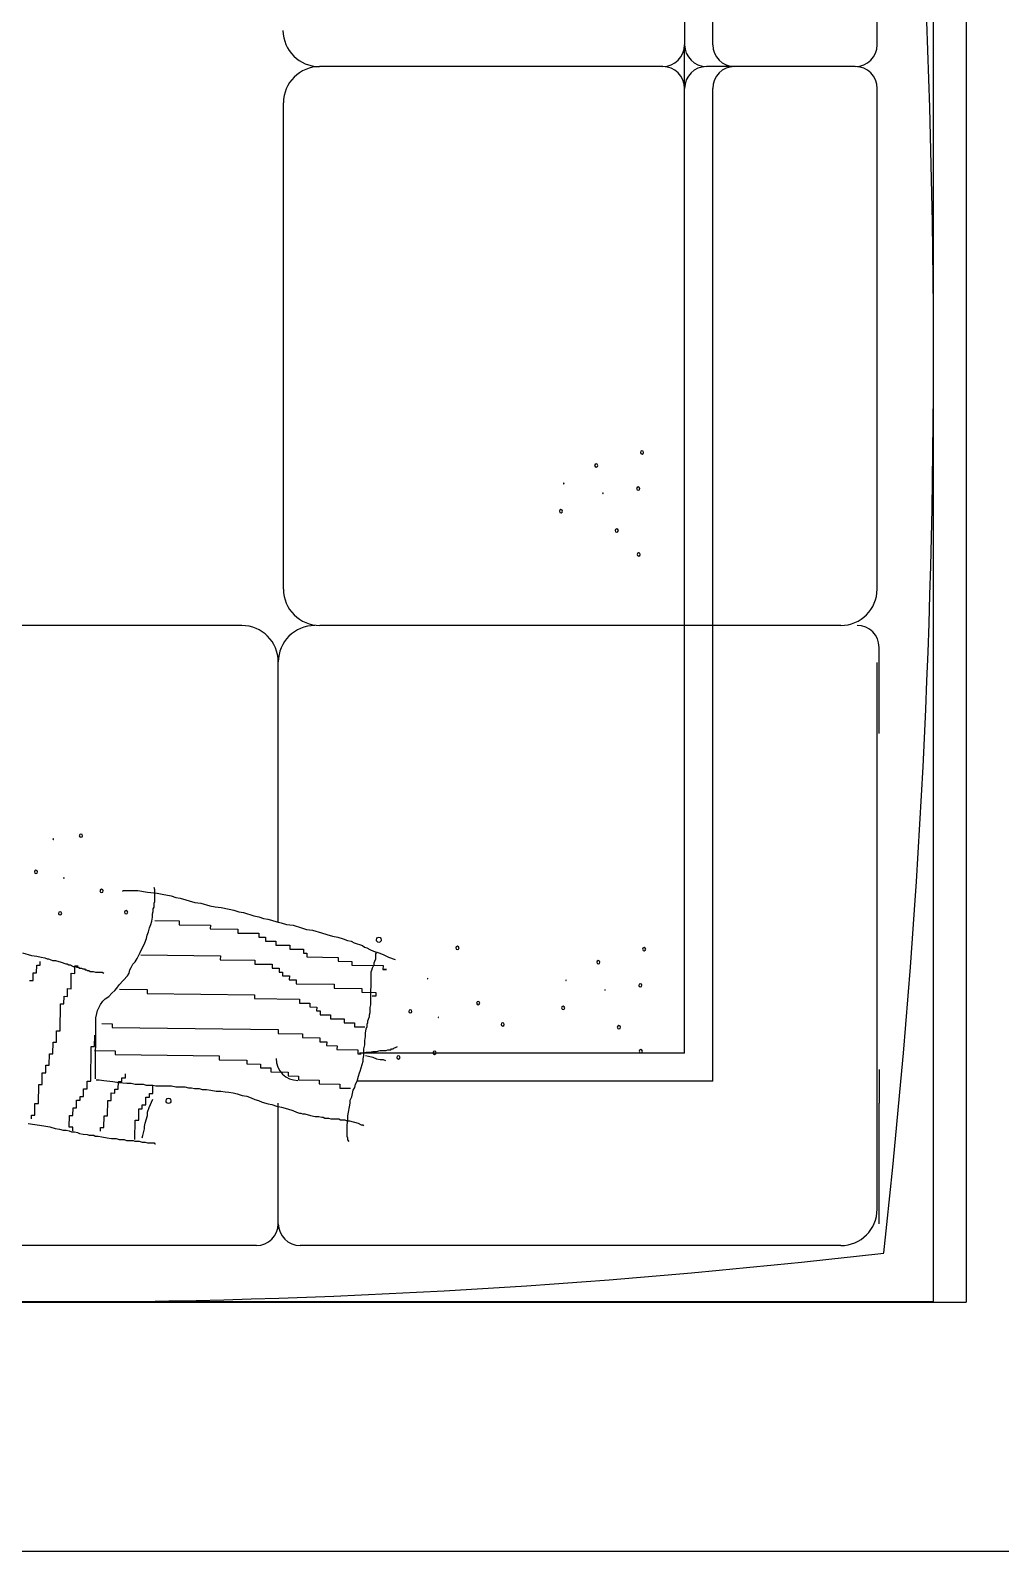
# Model space of a CAD drawing. Header units: feet. Extents: x 15180 to 17114, y 6067 to 8094.
# Drawn here: x 16411.6 to 16450.4, y 6120.1 to 6181.1 of the extents above; entities that cross this region are included whole.
import ezdxf

# ---------------------------------------------------------------- set-up
doc = ezdxf.new("R2010")
doc.units = ezdxf.units.FT
doc.layers.add('freecads.com', color=7, linetype='Continuous')

msp = doc.modelspace()

# ---------------------------------------------------------------- linework, layer by layer
for p, q in [((16449.055, 6227.519), (16449.055, 6130.084)), ((16299.634, 6130.084), (16449.055, 6130.084)), ((16641.642, 6120.084), (16322.82, 6120.084))]:
    msp.add_line(p, q)
at = {"layer": 'freecads.com', "ltscale": 2}
for p, q in [((16437.775, 6198.209), (16437.775, 6180.505)), ((16438.901, 6180.505), (16438.901, 6190.321)), ((16445.492, 6180.505), (16445.492, 6190.321)), ((16447.747, 6130.096), (16447.747, 6190.321)), ((16437.775, 6178.752), (16437.775, 6180.505)), ((16423.162, 6179.629), (16423.144, 6179.629)), ((16436.899, 6179.629), (16423.162, 6179.629)), ((16436.899, 6179.629), (16436.899, 6179.629)), ((16439.777, 6179.629), (16438.652, 6179.629)), ((16444.615, 6179.629), (16439.777, 6179.629)), ((16437.775, 6140.068), (16437.775, 6178.752)), ((16438.901, 6138.943), (16438.901, 6178.752)), ((16445.492, 6158.678), (16445.492, 6178.752)), ((16421.702, 6158.678), (16421.702, 6178.168)), ((16420.035, 6157.217), (16399.936, 6157.217)), ((16444.031, 6157.217), (16423.162, 6157.217)), ((16445.569, 6152.883), (16445.569, 6156.341)), ((16421.496, 6145.322), (16421.496, 6155.756)), ((16445.492, 6133.813), (16445.492, 6155.732)), ((16415.266, 6146.59), (16415.863, 6146.587)), ((16415.296, 6146.556), (16415.266, 6146.59)), ((16415.863, 6146.587), (16416.251, 6146.519)), ((16416.251, 6146.519), (16416.639, 6146.484)), ((16416.55, 6146.617), (16416.521, 6146.717)), ((16416.547, 6146.153), (16416.55, 6146.617)), ((16416.639, 6146.484), (16416.847, 6146.45)), ((16416.847, 6146.45), (16417.205, 6146.382)), ((16417.205, 6146.382), (16417.384, 6146.314)), ((16416.485, 6145.854), (16416.516, 6145.921)), ((16416.485, 6145.755), (16416.485, 6145.854)), ((16416.516, 6145.921), (16416.517, 6146.086)), ((16416.517, 6146.086), (16416.547, 6146.153)), ((16417.384, 6146.314), (16417.563, 6146.28)), ((16417.563, 6146.28), (16418.158, 6146.112)), ((16418.158, 6146.112), (16418.397, 6146.078)), ((16418.397, 6146.078), (16418.755, 6145.976)), ((16418.755, 6145.976), (16418.963, 6145.942)), ((16418.963, 6145.942), (16419.202, 6145.908)), ((16419.202, 6145.908), (16419.53, 6145.84)), ((16419.53, 6145.84), (16419.709, 6145.806)), ((16419.709, 6145.806), (16419.917, 6145.739)), ((16416.331, 6145.092), (16416.392, 6145.225)), ((16416.392, 6145.225), (16416.423, 6145.357)), ((16416.423, 6145.357), (16416.454, 6145.523)), ((16416.454, 6145.656), (16416.485, 6145.755)), ((16416.454, 6145.523), (16416.454, 6145.656)), ((16416.555, 6145.387), (16417.526, 6145.375)), ((16417.526, 6145.375), (16417.524, 6145.221)), ((16417.524, 6145.221), (16418.773, 6145.206)), ((16418.773, 6145.206), (16418.771, 6145.052)), ((16419.917, 6145.739), (16420.096, 6145.705)), ((16420.096, 6145.705), (16420.513, 6145.57)), ((16420.513, 6145.57), (16420.722, 6145.536)), ((16420.722, 6145.536), (16420.901, 6145.469)), ((16420.901, 6145.469), (16421.079, 6145.435)), ((16421.079, 6145.435), (16421.229, 6145.401)), ((16421.229, 6145.401), (16421.437, 6145.334)), ((16421.437, 6145.334), (16421.616, 6145.3)), ((16421.616, 6145.3), (16421.824, 6145.232)), ((16421.824, 6145.232), (16422.093, 6145.198)), ((16422.093, 6145.198), (16422.421, 6145.097)), ((16416.149, 6144.496), (16416.209, 6144.662)), ((16416.209, 6144.662), (16416.24, 6144.794)), ((16416.24, 6144.794), (16416.301, 6144.927)), ((16416.301, 6144.927), (16416.331, 6145.092)), ((16418.771, 6145.052), (16419.881, 6145.038)), ((16419.881, 6145.038), (16419.879, 6144.884)), ((16419.879, 6144.884), (16420.712, 6144.874)), ((16420.712, 6144.874), (16420.71, 6144.72)), ((16420.71, 6144.72), (16420.987, 6144.716)), ((16420.987, 6144.716), (16420.986, 6144.562)), ((16420.986, 6144.562), (16421.402, 6144.557)), ((16421.402, 6144.557), (16421.4, 6144.403)), ((16422.421, 6145.097), (16422.629, 6145.03)), ((16422.629, 6145.03), (16422.868, 6144.995)), ((16422.868, 6144.995), (16423.225, 6144.894)), ((16423.225, 6144.894), (16423.434, 6144.827)), ((16423.434, 6144.827), (16423.672, 6144.759)), ((16423.672, 6144.759), (16423.881, 6144.725)), ((16423.881, 6144.725), (16424.089, 6144.658)), ((16424.089, 6144.658), (16424.268, 6144.591)), ((16424.268, 6144.591), (16424.417, 6144.557)), ((16424.417, 6144.557), (16424.536, 6144.49)), ((16411.251, 6144.088), (16411.609, 6143.987)), ((16411.609, 6143.987), (16411.817, 6143.953)), ((16411.817, 6143.953), (16411.996, 6143.919)), ((16415.846, 6143.868), (16415.907, 6144)), ((16415.907, 6144), (16415.967, 6144.099)), ((16415.967, 6144.099), (16416.149, 6144.496)), ((16415.983, 6144.007), (16419.174, 6143.968)), ((16419.174, 6143.968), (16419.172, 6143.814)), ((16421.4, 6144.403), (16421.955, 6144.396)), ((16421.955, 6144.396), (16421.953, 6144.242)), ((16421.953, 6144.242), (16422.508, 6144.235)), ((16422.508, 6144.235), (16422.506, 6144.081)), ((16422.506, 6144.081), (16422.645, 6144.08)), ((16422.645, 6144.08), (16422.643, 6143.926)), ((16424.536, 6144.49), (16424.655, 6144.456)), ((16424.655, 6144.456), (16424.745, 6144.423)), ((16424.745, 6144.423), (16424.864, 6144.389)), ((16424.864, 6144.389), (16424.953, 6144.322)), ((16424.953, 6144.322), (16425.042, 6144.289)), ((16425.042, 6144.289), (16425.161, 6144.222)), ((16425.161, 6144.222), (16425.31, 6144.155)), ((16425.31, 6144.155), (16425.519, 6144.087)), ((16425.398, 6143.856), (16425.399, 6144.055)), ((16425.399, 6144.055), (16425.429, 6144.088)), ((16425.519, 6144.087), (16425.697, 6144.02)), ((16425.697, 6144.02), (16425.906, 6143.92)), ((16411.811, 6143.287), (16411.815, 6143.595)), ((16411.815, 6143.595), (16411.953, 6143.594)), ((16411.953, 6143.594), (16411.955, 6143.748)), ((16411.996, 6143.919), (16412.145, 6143.885)), ((16412.145, 6143.885), (16412.235, 6143.851)), ((16412.235, 6143.851), (16412.294, 6143.851)), ((16412.294, 6143.851), (16412.354, 6143.818)), ((16412.354, 6143.818), (16412.443, 6143.784)), ((16412.443, 6143.784), (16412.563, 6143.783)), ((16412.563, 6143.783), (16412.801, 6143.716)), ((16412.801, 6143.716), (16412.98, 6143.649)), ((16412.98, 6143.649), (16413.039, 6143.649)), ((16413.039, 6143.649), (16413.099, 6143.615)), ((16413.099, 6143.615), (16413.159, 6143.615)), ((16413.159, 6143.615), (16413.278, 6143.548)), ((16413.278, 6143.548), (16413.367, 6143.548)), ((16413.337, 6143.269), (16413.341, 6143.577)), ((16413.341, 6143.577), (16413.48, 6143.575)), ((16413.367, 6143.548), (16413.427, 6143.514)), ((16413.427, 6143.514), (16413.486, 6143.514)), ((16413.486, 6143.514), (16413.516, 6143.481)), ((16413.516, 6143.481), (16413.605, 6143.48)), ((16413.605, 6143.48), (16413.665, 6143.447)), ((16413.665, 6143.447), (16413.725, 6143.446)), ((16413.725, 6143.446), (16413.754, 6143.413)), ((16413.754, 6143.413), (16413.814, 6143.413)), ((16413.814, 6143.413), (16413.844, 6143.379)), ((16413.844, 6143.379), (16413.903, 6143.379)), ((16413.903, 6143.379), (16413.963, 6143.346)), ((16413.963, 6143.346), (16414.082, 6143.345)), ((16414.082, 6143.345), (16414.172, 6143.312)), ((16415.514, 6143.272), (16415.545, 6143.405)), ((16415.545, 6143.405), (16415.605, 6143.504)), ((16415.605, 6143.504), (16415.666, 6143.636)), ((16415.666, 6143.636), (16415.756, 6143.735)), ((16415.756, 6143.735), (16415.846, 6143.868)), ((16419.172, 6143.814), (16420.56, 6143.797)), ((16420.56, 6143.797), (16420.558, 6143.643)), ((16420.558, 6143.643), (16421.252, 6143.634)), ((16421.252, 6143.634), (16421.25, 6143.48)), ((16421.25, 6143.48), (16421.527, 6143.477)), ((16421.527, 6143.477), (16421.525, 6143.323)), ((16422.643, 6143.926), (16423.892, 6143.91)), ((16423.892, 6143.91), (16423.89, 6143.756)), ((16423.89, 6143.756), (16424.445, 6143.749)), ((16424.445, 6143.749), (16424.443, 6143.595)), ((16424.443, 6143.595), (16425.692, 6143.58)), ((16425.207, 6142), (16425.215, 6143.326)), ((16425.215, 6143.326), (16425.246, 6143.392)), ((16425.246, 6143.392), (16425.276, 6143.492)), ((16425.276, 6143.492), (16425.337, 6143.624)), ((16425.337, 6143.69), (16425.367, 6143.757)), ((16425.337, 6143.624), (16425.337, 6143.69)), ((16425.367, 6143.757), (16425.398, 6143.856)), ((16425.692, 6143.58), (16425.69, 6143.426)), ((16425.829, 6143.424), (16425.69, 6143.426)), ((16425.69, 6143.426), (16425.829, 6143.424)), ((16425.906, 6143.92), (16426.174, 6143.819)), ((16411.53, 6142.982), (16411.668, 6142.981)), ((16411.668, 6142.981), (16411.672, 6143.289)), ((16411.672, 6143.289), (16411.811, 6143.287)), ((16413.191, 6142.654), (16413.198, 6143.27)), ((16413.198, 6143.27), (16413.337, 6143.269)), ((16414.172, 6143.312), (16414.44, 6143.31)), ((16414.44, 6143.31), (16414.5, 6143.277)), ((16415.033, 6142.677), (16415.124, 6142.81)), ((16415.124, 6142.81), (16415.454, 6143.173)), ((16415.454, 6143.173), (16415.514, 6143.272)), ((16421.525, 6143.323), (16421.664, 6143.321)), ((16421.664, 6143.321), (16421.662, 6143.167)), ((16421.662, 6143.167), (16421.94, 6143.164)), ((16421.94, 6143.164), (16421.938, 6143.009)), ((16421.938, 6143.009), (16422.215, 6143.006)), ((16422.215, 6143.006), (16422.214, 6142.852)), ((16422.214, 6142.852), (16423.74, 6142.833)), ((16423.74, 6142.833), (16423.738, 6142.679)), ((16412.906, 6142.041), (16412.91, 6142.349)), ((16412.91, 6142.349), (16413.048, 6142.347)), ((16413.048, 6142.347), (16413.052, 6142.656)), ((16413.052, 6142.656), (16413.191, 6142.654)), ((16414.373, 6142.017), (16414.463, 6142.149)), ((16414.463, 6142.149), (16414.553, 6142.249)), ((16414.553, 6142.249), (16414.703, 6142.347)), ((16414.703, 6142.347), (16414.823, 6142.479)), ((16414.823, 6142.479), (16414.943, 6142.578)), ((16414.943, 6142.578), (16415.033, 6142.677)), ((16415.133, 6142.63), (16416.243, 6142.617)), ((16416.243, 6142.617), (16416.242, 6142.463)), ((16416.242, 6142.463), (16420.543, 6142.41)), ((16420.543, 6142.41), (16420.541, 6142.256)), ((16420.541, 6142.256), (16422.345, 6142.234)), ((16422.345, 6142.234), (16422.343, 6142.08)), ((16423.738, 6142.679), (16424.848, 6142.666)), ((16424.848, 6142.666), (16424.846, 6142.512)), ((16424.846, 6142.512), (16425.401, 6142.505)), ((16425.399, 6142.351), (16425.261, 6142.352)), ((16425.401, 6142.505), (16425.399, 6142.351)), ((16412.754, 6140.964), (16412.767, 6142.043)), ((16412.767, 6142.043), (16412.906, 6142.041)), ((16414.19, 6141.487), (16414.221, 6141.653)), ((16414.221, 6141.653), (16414.252, 6141.786)), ((16414.252, 6141.786), (16414.312, 6141.918)), ((16414.312, 6141.918), (16414.373, 6142.017)), ((16422.343, 6142.08), (16422.759, 6142.075)), ((16422.759, 6142.075), (16422.757, 6141.921)), ((16422.757, 6141.921), (16423.035, 6141.917)), ((16423.035, 6141.917), (16423.033, 6141.763)), ((16423.033, 6141.763), (16423.172, 6141.761)), ((16423.172, 6141.761), (16423.17, 6141.607)), ((16423.17, 6141.607), (16423.586, 6141.602)), ((16423.586, 6141.602), (16423.584, 6141.448)), ((16425.114, 6141.436), (16425.145, 6141.536)), ((16425.145, 6141.602), (16425.176, 6141.701)), ((16425.145, 6141.536), (16425.145, 6141.602)), ((16425.176, 6141.701), (16425.177, 6141.9)), ((16425.177, 6141.9), (16425.207, 6142)), ((16412.609, 6140.503), (16412.615, 6140.966)), ((16412.615, 6140.966), (16412.754, 6140.964)), ((16414.175, 6139.033), (16414.19, 6141.487)), ((16414.423, 6141.252), (16414.839, 6141.247)), ((16414.839, 6141.247), (16414.837, 6141.093)), ((16414.837, 6141.093), (16421.497, 6141.011)), ((16421.497, 6141.011), (16421.495, 6140.857)), ((16423.584, 6141.448), (16424.139, 6141.441)), ((16424.139, 6141.441), (16424.137, 6141.287)), ((16424.137, 6141.287), (16424.554, 6141.282)), ((16424.554, 6141.282), (16424.552, 6141.128)), ((16424.552, 6141.128), (16424.968, 6141.123)), ((16424.992, 6140.873), (16425.022, 6141.039)), ((16425.022, 6141.039), (16425.053, 6141.138)), ((16425.053, 6141.238), (16425.084, 6141.304)), ((16425.053, 6141.138), (16425.053, 6141.238)), ((16425.084, 6141.37), (16425.114, 6141.436)), ((16425.084, 6141.304), (16425.084, 6141.37)), ((16412.465, 6140.043), (16412.471, 6140.505)), ((16412.471, 6140.505), (16412.609, 6140.503)), ((16413.978, 6138.946), (16413.995, 6140.332)), ((16413.995, 6140.332), (16414.134, 6140.331)), ((16414.134, 6140.331), (16414.14, 6140.793)), ((16421.495, 6140.857), (16422.467, 6140.845)), ((16422.467, 6140.845), (16422.465, 6140.691)), ((16422.465, 6140.691), (16423.158, 6140.683)), ((16423.158, 6140.683), (16423.157, 6140.529)), ((16423.157, 6140.529), (16423.434, 6140.525)), ((16423.434, 6140.525), (16423.432, 6140.371)), ((16423.432, 6140.371), (16423.848, 6140.366)), ((16423.848, 6140.366), (16423.847, 6140.212)), ((16424.928, 6140.243), (16424.959, 6140.409)), ((16424.959, 6140.409), (16424.96, 6140.575)), ((16424.96, 6140.575), (16424.991, 6140.74)), ((16424.991, 6140.74), (16424.992, 6140.873)), ((16426.122, 6140.271), (16426.212, 6140.303)), ((16426.212, 6140.303), (16426.272, 6140.336)), ((16412.321, 6139.582), (16412.326, 6140.045)), ((16412.326, 6140.045), (16412.465, 6140.043)), ((16414.132, 6140.177), (16414.964, 6140.166)), ((16414.964, 6140.166), (16414.963, 6140.012)), ((16414.963, 6140.012), (16419.125, 6139.962)), ((16419.125, 6139.962), (16419.123, 6139.807)), ((16419.123, 6139.807), (16420.233, 6139.794)), ((16420.233, 6139.794), (16420.231, 6139.64)), ((16423.847, 6140.212), (16424.679, 6140.202)), ((16424.679, 6140.202), (16424.677, 6140.048)), ((16424.677, 6140.048), (16424.816, 6140.046)), ((16424.748, 6140.078), (16424.897, 6140.078)), ((16424.773, 6139.348), (16424.895, 6139.746)), ((16424.895, 6139.746), (16424.896, 6139.845)), ((16424.896, 6139.845), (16424.926, 6139.978)), ((16424.897, 6140.078), (16425.017, 6140.11)), ((16424.926, 6139.978), (16424.928, 6140.243)), ((16437.775, 6140.068), (16424.927, 6140.068)), ((16424.986, 6139.978), (16425.105, 6139.944)), ((16425.017, 6140.11), (16425.136, 6140.11)), ((16425.105, 6139.944), (16425.284, 6139.91)), ((16425.136, 6140.11), (16425.286, 6140.142)), ((16425.284, 6139.91), (16425.433, 6139.843)), ((16425.286, 6140.142), (16425.435, 6140.141)), ((16425.433, 6139.843), (16425.582, 6139.809)), ((16425.435, 6140.141), (16425.584, 6140.174)), ((16425.582, 6139.809), (16425.701, 6139.808)), ((16425.584, 6140.174), (16425.823, 6140.173)), ((16425.701, 6139.808), (16425.791, 6139.775)), ((16425.823, 6140.173), (16425.883, 6140.206)), ((16425.883, 6140.206), (16426.002, 6140.205)), ((16426.002, 6140.205), (16426.032, 6140.238)), ((16426.032, 6140.238), (16426.092, 6140.238)), ((16426.092, 6140.238), (16426.122, 6140.271)), ((16412.034, 6138.815), (16412.039, 6139.278)), ((16412.039, 6139.278), (16412.178, 6139.276)), ((16412.178, 6139.276), (16412.182, 6139.584)), ((16412.182, 6139.584), (16412.321, 6139.582)), ((16415.227, 6138.93), (16415.229, 6139.084)), ((16415.229, 6139.084), (16415.368, 6139.083)), ((16415.368, 6139.083), (16415.369, 6139.237)), ((16420.231, 6139.64), (16420.787, 6139.633)), ((16420.787, 6139.633), (16420.785, 6139.479)), ((16420.785, 6139.479), (16421.201, 6139.474)), ((16421.201, 6139.474), (16421.199, 6139.32)), ((16421.199, 6139.32), (16421.893, 6139.311)), ((16421.893, 6139.311), (16421.891, 6139.157)), ((16421.891, 6139.157), (16422.307, 6139.152)), ((16422.307, 6139.152), (16422.305, 6138.998)), ((16424.651, 6138.951), (16424.712, 6139.15)), ((16424.712, 6139.15), (16424.743, 6139.282)), ((16424.743, 6139.282), (16424.773, 6139.348)), ((16445.569, 6139.42), (16445.569, 6138.067)), ((16411.886, 6138.046), (16411.895, 6138.817)), ((16411.895, 6138.817), (16412.034, 6138.815)), ((16413.693, 6138.333), (16413.697, 6138.641)), ((16413.697, 6138.641), (16413.836, 6138.639)), ((16413.836, 6138.639), (16413.839, 6138.947)), ((16413.839, 6138.947), (16413.978, 6138.946)), ((16414.205, 6139), (16414.324, 6139)), ((16414.324, 6139), (16414.503, 6138.966)), ((16414.503, 6138.966), (16414.861, 6138.931)), ((16414.801, 6138.165), (16414.805, 6138.473)), ((16414.805, 6138.473), (16414.944, 6138.471)), ((16414.861, 6138.931), (16415.1, 6138.896)), ((16414.944, 6138.471), (16414.946, 6138.626)), ((16414.946, 6138.626), (16415.084, 6138.624)), ((16415.084, 6138.624), (16415.088, 6138.932)), ((16415.088, 6138.932), (16415.227, 6138.93)), ((16415.1, 6138.896), (16415.428, 6138.862)), ((16415.428, 6138.862), (16415.607, 6138.861)), ((16415.607, 6138.861), (16415.756, 6138.827)), ((16415.756, 6138.827), (16416.084, 6138.825)), ((16416.084, 6138.825), (16416.203, 6138.792)), ((16416.203, 6138.792), (16416.472, 6138.79)), ((16416.329, 6138.3), (16416.331, 6138.454)), ((16416.331, 6138.454), (16416.47, 6138.453)), ((16416.47, 6138.453), (16416.474, 6138.761)), ((16416.472, 6138.79), (16416.591, 6138.757)), ((16416.591, 6138.757), (16417.218, 6138.754)), ((16417.218, 6138.754), (16417.397, 6138.72)), ((16417.397, 6138.72), (16417.755, 6138.718)), ((16417.755, 6138.718), (16417.904, 6138.684)), ((16417.904, 6138.684), (16418.023, 6138.684)), ((16418.023, 6138.684), (16418.143, 6138.65)), ((16418.143, 6138.65), (16418.322, 6138.649)), ((16418.322, 6138.649), (16418.441, 6138.615)), ((16418.441, 6138.615), (16418.62, 6138.615)), ((16418.62, 6138.615), (16418.799, 6138.581)), ((16418.799, 6138.581), (16419.008, 6138.546)), ((16419.008, 6138.546), (16419.187, 6138.546)), ((16419.187, 6138.546), (16419.366, 6138.512)), ((16419.366, 6138.512), (16419.515, 6138.511)), ((16419.515, 6138.511), (16419.694, 6138.477)), ((16419.694, 6138.477), (16419.843, 6138.443)), ((16422.305, 6138.998), (16423.138, 6138.988)), ((16423.138, 6138.988), (16423.136, 6138.834)), ((16423.136, 6138.834), (16423.968, 6138.824)), ((16423.968, 6138.824), (16423.967, 6138.669)), ((16423.967, 6138.669), (16424.383, 6138.664)), ((16424.439, 6138.322), (16424.5, 6138.587)), ((16424.5, 6138.587), (16424.56, 6138.686)), ((16424.56, 6138.686), (16424.591, 6138.819)), ((16424.591, 6138.819), (16424.651, 6138.951)), ((16438.901, 6138.943), (16424.648, 6138.943)), ((16411.741, 6137.586), (16411.747, 6138.048)), ((16411.747, 6138.048), (16411.886, 6138.046)), ((16413.267, 6137.567), (16413.271, 6137.875)), ((16413.271, 6137.875), (16413.41, 6137.874)), ((16413.41, 6137.874), (16413.414, 6138.182)), ((16413.414, 6138.182), (16413.552, 6138.18)), ((16413.552, 6138.18), (16413.554, 6138.334)), ((16413.554, 6138.334), (16413.693, 6138.333)), ((16414.655, 6137.55), (16414.663, 6138.167)), ((16414.663, 6138.167), (16414.801, 6138.165)), ((16415.902, 6137.381), (16415.908, 6137.843)), ((16415.908, 6137.843), (16416.046, 6137.842)), ((16416.046, 6137.842), (16416.048, 6137.996)), ((16416.048, 6137.996), (16416.187, 6137.994)), ((16416.187, 6137.994), (16416.191, 6138.302)), ((16416.191, 6138.302), (16416.329, 6138.3)), ((16416.256, 6137.697), (16416.317, 6137.896)), ((16416.317, 6137.896), (16416.469, 6138.227)), ((16419.843, 6138.443), (16420.051, 6138.376)), ((16420.051, 6138.376), (16420.23, 6138.342)), ((16420.23, 6138.342), (16420.409, 6138.275)), ((16420.409, 6138.275), (16420.558, 6138.208)), ((16420.558, 6138.208), (16420.707, 6138.174)), ((16420.707, 6138.174), (16420.856, 6138.107)), ((16420.856, 6138.107), (16421.094, 6138.039)), ((16421.094, 6138.039), (16421.243, 6138.005)), ((16421.243, 6138.005), (16421.422, 6137.938)), ((16421.422, 6137.938), (16421.63, 6137.904)), ((16421.496, 6133.228), (16421.496, 6138.067)), ((16421.63, 6137.904), (16421.869, 6137.837)), ((16421.869, 6137.837), (16422.077, 6137.769)), ((16424.285, 6137.56), (16424.377, 6138.057)), ((16424.377, 6138.057), (16424.378, 6138.19)), ((16424.378, 6138.19), (16424.439, 6138.322)), ((16445.569, 6133.228), (16445.569, 6138.067)), ((16411.478, 6137.255), (16412.104, 6137.153)), ((16411.601, 6137.433), (16411.602, 6137.588)), ((16411.602, 6137.588), (16411.741, 6137.586)), ((16413.123, 6137.107), (16413.129, 6137.569)), ((16413.129, 6137.569), (16413.267, 6137.567)), ((16414.511, 6137.09), (16414.516, 6137.552)), ((16414.516, 6137.552), (16414.655, 6137.55)), ((16415.754, 6136.612), (16415.763, 6137.383)), ((16415.763, 6137.383), (16415.902, 6137.381)), ((16416.134, 6137.134), (16416.164, 6137.266)), ((16416.164, 6137.266), (16416.256, 6137.564)), ((16416.256, 6137.564), (16416.256, 6137.697)), ((16422.077, 6137.769), (16422.226, 6137.702)), ((16422.226, 6137.702), (16422.345, 6137.668)), ((16422.345, 6137.668), (16422.405, 6137.668)), ((16422.405, 6137.668), (16422.464, 6137.635)), ((16422.464, 6137.635), (16422.554, 6137.634)), ((16422.554, 6137.634), (16422.792, 6137.567)), ((16422.792, 6137.567), (16422.971, 6137.533)), ((16422.971, 6137.533), (16423.12, 6137.532)), ((16423.12, 6137.532), (16423.24, 6137.498)), ((16423.24, 6137.498), (16423.299, 6137.498)), ((16423.299, 6137.498), (16423.359, 6137.465)), ((16423.359, 6137.465), (16423.508, 6137.464)), ((16423.508, 6137.464), (16423.597, 6137.43)), ((16423.597, 6137.43), (16423.926, 6137.429)), ((16423.926, 6137.429), (16423.985, 6137.395)), ((16423.985, 6137.395), (16424.164, 6137.395)), ((16424.164, 6137.395), (16424.254, 6137.361)), ((16424.253, 6137.195), (16424.284, 6137.394)), ((16424.254, 6137.361), (16424.343, 6137.361)), ((16424.284, 6137.394), (16424.285, 6137.56)), ((16424.343, 6137.361), (16424.701, 6137.259)), ((16424.701, 6137.259), (16424.82, 6137.193)), ((16412.104, 6137.153), (16412.343, 6137.118)), ((16412.343, 6137.118), (16412.551, 6137.051)), ((16412.551, 6137.051), (16412.73, 6137.017)), ((16412.73, 6137.017), (16412.879, 6136.983)), ((16412.879, 6136.983), (16412.999, 6136.983)), ((16412.999, 6136.983), (16413.118, 6136.949)), ((16413.118, 6136.949), (16413.207, 6136.915)), ((16413.262, 6137.105), (16413.123, 6137.107)), ((16413.207, 6136.915), (16413.326, 6136.915)), ((16413.26, 6136.951), (16413.262, 6137.105)), ((16413.326, 6136.915), (16413.446, 6136.881)), ((16413.446, 6136.881), (16413.535, 6136.848)), ((16413.535, 6136.848), (16413.684, 6136.814)), ((16413.684, 6136.814), (16413.833, 6136.813)), ((16413.833, 6136.813), (16413.923, 6136.779)), ((16413.923, 6136.779), (16414.102, 6136.779)), ((16414.102, 6136.779), (16414.161, 6136.745)), ((16414.161, 6136.745), (16414.281, 6136.745)), ((16414.281, 6136.745), (16414.43, 6136.711)), ((16414.37, 6136.937), (16414.372, 6137.091)), ((16414.372, 6137.091), (16414.511, 6137.09)), ((16414.43, 6136.711), (16414.638, 6136.677)), ((16414.638, 6136.677), (16414.817, 6136.643)), ((16414.817, 6136.643), (16414.996, 6136.642)), ((16414.996, 6136.642), (16415.115, 6136.608)), ((16416.041, 6136.67), (16416.072, 6136.769)), ((16416.072, 6136.769), (16416.133, 6137.034)), ((16416.133, 6137.034), (16416.134, 6137.134)), ((16424.25, 6136.731), (16424.253, 6137.195)), ((16424.279, 6136.664), (16424.25, 6136.731)), ((16424.279, 6136.598), (16424.279, 6136.664)), ((16424.82, 6137.193), (16424.879, 6137.192)), ((16424.879, 6137.192), (16424.909, 6137.159)), ((16415.115, 6136.608), (16415.324, 6136.607)), ((16415.324, 6136.607), (16415.414, 6136.573)), ((16415.414, 6136.573), (16415.682, 6136.572)), ((16415.682, 6136.572), (16415.742, 6136.539)), ((16415.742, 6136.539), (16415.921, 6136.538)), ((16415.921, 6136.538), (16416.04, 6136.504)), ((16416.04, 6136.504), (16416.16, 6136.504)), ((16416.16, 6136.504), (16416.249, 6136.47)), ((16416.249, 6136.47), (16416.517, 6136.469)), ((16416.517, 6136.469), (16416.547, 6136.435)), ((16416.547, 6136.435), (16416.577, 6136.435)), ((16424.338, 6136.532), (16424.279, 6136.598)), ((16420.62, 6132.352), (16399.352, 6132.352)), ((16444.031, 6132.352), (16422.373, 6132.352)), ((16447.747, 6130.096), (16387.783, 6130.096))]:
    msp.add_line(p, q, dxfattribs=at)
for centre, radius, start, end in [((16119.767, 6168.148), 327.981, 353.68225, 6.54157), ((16423.144, 6181.089), 1.461, 180.45787, 270), ((16436.899, 6180.505), 0.876, 270, 0), ((16438.652, 6180.505), 0.876, 180, 270), ((16439.777, 6180.505), 0.876, 180, 270), ((16444.615, 6180.505), 0.876, 270, 0), ((16423.162, 6178.168), 1.461, 90, 180), ((16436.899, 6178.752), 0.876, 0, 90), ((16438.652, 6178.752), 0.876, 90, 180), ((16439.777, 6178.752), 0.876, 90, 180), ((16444.615, 6178.752), 0.876, 0, 90), ((16436.07, 6164.157), 0.0649, 1.3946, 181.3946), ((16436.07, 6164.157), 0.0649, 181.3946, 1.3946), ((16434.233, 6163.634), 0.0649, 1.3946, 181.3946), ((16434.233, 6163.634), 0.0649, 181.3946, 1.3946), ((16432.935, 6162.911), 0.0108, 1.3946, 181.3946), ((16432.935, 6162.911), 0.0108, 181.3946, 1.3946), ((16434.501, 6162.521), 0.0108, 1.3946, 181.3946), ((16434.501, 6162.521), 0.0108, 181.3946, 1.3946), ((16435.917, 6162.707), 0.0649, 1.3946, 181.3946), ((16435.917, 6162.707), 0.0649, 181.3946, 1.3946), ((16432.824, 6161.801), 0.0649, 1.3946, 181.3946), ((16432.824, 6161.801), 0.0649, 181.3946, 1.3946), ((16435.058, 6161.025), 0.0649, 1.3946, 181.3946), ((16435.058, 6161.025), 0.0649, 181.3946, 1.3946), ((16435.936, 6160.064), 0.0649, 1.3946, 181.3946), ((16435.936, 6160.064), 0.0649, 181.3946, 1.3946), ((16423.162, 6158.678), 1.461, 180, 270), ((16444.031, 6158.678), 1.461, 270, 0), ((16420.035, 6155.756), 1.461, 0, 90), ((16422.957, 6155.756), 1.461, 90, 180), ((16444.692, 6156.341), 0.876, 0, 90), ((16413.585, 6148.789), 0.0649, 90, 270), ((16413.585, 6148.789), 0.0649, 270, 90), ((16412.478, 6148.65), 0.0108, 90, 270), ((16412.478, 6148.65), 0.0108, 270, 90), ((16411.787, 6147.336), 0.0649, 90, 270), ((16411.787, 6147.336), 0.0649, 270, 90), ((16412.906, 6147.094), 0.0108, 90, 270), ((16412.906, 6147.094), 0.0108, 270, 90), ((16414.415, 6146.574), 0.0649, 90, 270), ((16414.415, 6146.574), 0.0649, 270, 90), ((16415.397, 6145.72), 0.0649, 90, 270), ((16415.397, 6145.72), 0.0649, 270, 90), ((16412.755, 6145.675), 0.0649, 90, 270), ((16412.755, 6145.675), 0.0649, 270, 90), ((16428.674, 6144.291), 0.0649, 90, 270), ((16428.674, 6144.291), 0.0649, 270, 90), ((16436.155, 6144.238), 0.0649, 1.3946, 181.3946), ((16436.155, 6144.238), 0.0649, 181.3946, 1.3946), ((16434.318, 6143.715), 0.0649, 1.3946, 181.3946), ((16434.318, 6143.715), 0.0649, 181.3946, 1.3946), ((16427.48, 6143.06), 0.0108, 90, 270), ((16427.48, 6143.06), 0.0108, 270, 90), ((16433.021, 6142.992), 0.0108, 1.3946, 181.3946), ((16433.021, 6142.992), 0.0108, 181.3946, 1.3946), ((16436.002, 6142.788), 0.0649, 1.3946, 181.3946), ((16436.002, 6142.788), 0.0649, 181.3946, 1.3946), ((16429.504, 6142.077), 0.0649, 90, 270), ((16429.504, 6142.077), 0.0649, 270, 90), ((16434.587, 6142.603), 0.0108, 1.3946, 181.3946), ((16434.587, 6142.603), 0.0108, 181.3946, 1.3946), ((16426.788, 6141.745), 0.0649, 90, 270), ((16426.788, 6141.745), 0.0649, 270, 90), ((16427.907, 6141.504), 0.0108, 90, 270), ((16427.907, 6141.504), 0.0108, 270, 90), ((16432.909, 6141.882), 0.0649, 1.3946, 181.3946), ((16432.909, 6141.882), 0.0649, 181.3946, 1.3946), ((16430.486, 6141.222), 0.0649, 90, 270), ((16430.486, 6141.222), 0.0649, 270, 90), ((16435.143, 6141.107), 0.0649, 1.3946, 181.3946), ((16435.143, 6141.107), 0.0649, 181.3946, 1.3946), ((16422.285, 6139.852), 0.876, 180, 270), ((16426.31, 6139.896), 0.0649, 90, 270), ((16426.31, 6139.896), 0.0649, 270, 90), ((16427.756, 6140.084), 0.0649, 90, 270), ((16427.756, 6140.084), 0.0649, 270, 90), ((16436.021, 6140.145), 0.0649, 1.3946, 181.3946), ((16436.021, 6140.145), 0.0649, 181.3946, 1.3946), ((16444.031, 6133.813), 1.461, 270, 0), ((16420.62, 6133.228), 0.876, 270, 0), ((16422.373, 6133.228), 0.876, 180, 270), ((16411.717, 6424.808), 294.725, 262.88673, 276.63201)]:
    msp.add_arc(centre, radius, start, end, dxfattribs=at)
at = {"layer": 'freecads.com', "ltscale": 2, "extrusion": (0, 0, -1)}
for centre, start_param, end_param in [((16425.522, 6144.618), 1.570796, 4.712389), ((16425.522, 6144.618), -1.570796, 1.570796), ((16417.095, 6138.157), 1.570796, 4.712389), ((16417.095, 6138.157), -1.570796, 1.570796)]:
    msp.add_ellipse(centre, major_axis=(-0.001, -0.108), ratio=0.9, start_param=start_param, end_param=end_param, dxfattribs=at)

doc.saveas('drawing.dxf')
